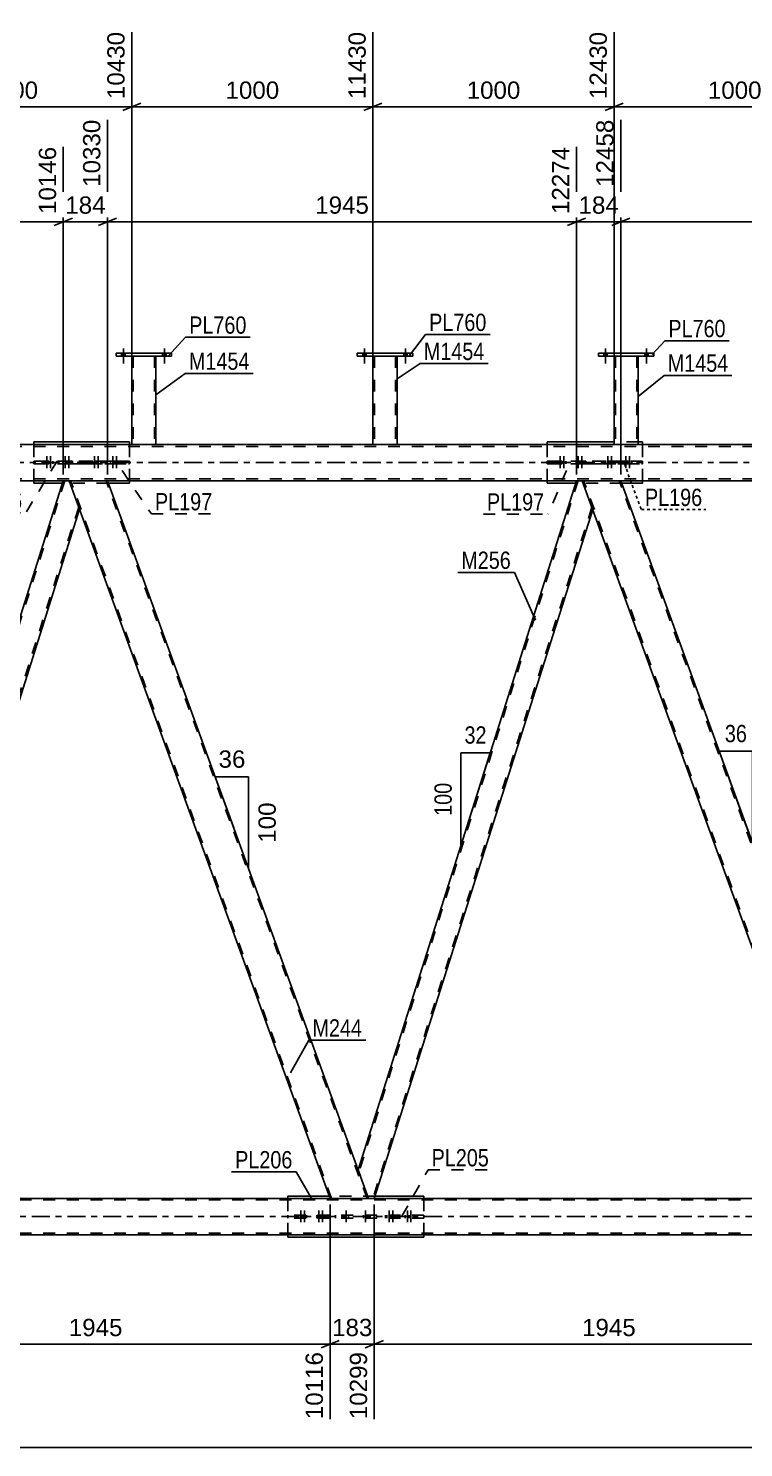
# Model space of a CAD drawing. Header units: millimetres. Extents: x -55 to 786, y -403 to 191.
# Drawn here: x 396.8 to 515.5, y -163.3 to 72 of the extents above; entities that cross this region are included whole.
import ezdxf

# ---------------------------------------------------------------- set-up
doc = ezdxf.new("R2010")
doc.units = ezdxf.units.MM
for name, pattern in [('DXK_LINE_DOT2', [3.9198, 1.9599, -1.9599]), ('DXK_LINE_DOT3', [5.9187, 2.979, -0.9799, 0.9799, -0.9799]), ('DXK_LINE_DOT4', [0.9408, 0.4704, -0.4704])]:
    doc.linetypes.add(name, pattern=pattern)
doc.styles.add('Arial', font='ARIAL.TTF', dxfattribs={"height": 0.2})
doc.styles.add('Arial Narrow', font='ARIALN.TTF', dxfattribs={"height": 0.2})

# ---------------------------------------------------------------- blocks, each defined once
blk = doc.blocks.new('Part-318883748-3147 - 3033')
at = {"color": 7, "linetype": 'DXK_LINE_DOT2'}
for p, q in [((722.69, -122.24), (42.27, -122.21)), ((453.27, -121.99), (446.89, -121.99)), ((722.69, -127.76), (42.27, -127.73))]:
    blk.add_line(p, q, dxfattribs=at)
at = {"color": 2, "linetype": 'Continuous'}
for p, q in [((446.89, -121.99), (368.14, -121.99)), ((532.02, -121.99), (453.27, -121.99)), ((722.69, -128), (46.27, -127.97))]:
    blk.add_line(p, q, dxfattribs=at)
at = {"color": 7, "linetype": 'DXK_LINE_DOT3'}
blk.add_line((42.27, -124.97), (722.69, -125), dxfattribs=at)
blk = doc.blocks.new('Part-318883748-3099 - 3033')
at = {"color": 2, "linetype": 'Continuous'}
for p, q in [((413.99, 3.01), (413.99, 17.65)), ((417.99, 17.65), (417.99, 3.01)), ((417.95, 3.01), (413.99, 3.01)), ((417.99, 3.01), (417.95, 3.01))]:
    blk.add_line(p, q, dxfattribs=at)
at = {"color": 7, "linetype": 'DXK_LINE_DOT2'}
for p, q in [((413.99, 17.65), (417.99, 17.65)), ((414.23, 17.65), (414.23, 3.01)), ((417.75, 17.65), (417.75, 3.01)), ((417.73, 3.01), (417.75, 3.01))]:
    blk.add_line(p, q, dxfattribs=at)
blk = doc.blocks.new('Part-318883748-3132 - 3033')
at = {"color": 2, "linetype": 'Continuous'}
for p, q in [((697.49, 3), (32.07, 3)), ((403.59, -3), (324.84, -3)), ((488.72, -3), (409.97, -3)), ((573.85, -3), (495.1, -3))]:
    blk.add_line(p, q, dxfattribs=at)
at = {"color": 7, "linetype": 'DXK_LINE_DOT2'}
for p, q in [((701.49, 2.68), (32.07, 2.68)), ((701.49, -2.68), (32.07, -2.68)), ((700.89, -3), (63.05, -3)), ((409.97, -3), (403.59, -3)), ((495.1, -3), (488.72, -3))]:
    blk.add_line(p, q, dxfattribs=at)
at = {"color": 7, "linetype": 'DXK_LINE_DOT3'}
blk.add_line((32.07, 0), (711.49, 0), dxfattribs=at)
blk = doc.blocks.new('Part-318883748-3173 - 3033')
at = {"color": 2, "linetype": 'Continuous'}
for p, q in [((411.39, 17.65), (411.39, 18.13)), ((420.59, 18.13), (411.39, 18.13)), ((420.59, 17.65), (411.39, 17.65)), ((420.59, 17.65), (420.59, 18.13))]:
    blk.add_line(p, q, dxfattribs=at)
blk = doc.blocks.new('Part-318883748-3178 - 3033')
at = {"color": 2, "linetype": 'Continuous'}
for p, q in [((453.99, 3.01), (453.99, 17.65)), ((457.99, 17.65), (457.99, 3.01)), ((457.95, 3.01), (453.99, 3.01)), ((457.99, 3.01), (457.95, 3.01))]:
    blk.add_line(p, q, dxfattribs=at)
at = {"color": 7, "linetype": 'DXK_LINE_DOT2'}
for p, q in [((453.99, 17.65), (457.99, 17.65)), ((454.23, 17.65), (454.23, 3.01)), ((457.75, 17.65), (457.75, 3.01)), ((457.73, 3.01), (457.75, 3.01))]:
    blk.add_line(p, q, dxfattribs=at)
blk = doc.blocks.new('Part-318883748-3183 - 3033')
at = {"color": 2, "linetype": 'Continuous'}
for p, q in [((451.39, 17.65), (451.39, 18.13)), ((460.59, 18.13), (451.39, 18.13)), ((460.59, 17.65), (451.39, 17.65)), ((460.59, 17.65), (460.59, 18.13))]:
    blk.add_line(p, q, dxfattribs=at)
blk = doc.blocks.new('Part-318883748-3188 - 3033')
at = {"color": 2, "linetype": 'Continuous'}
for p, q in [((493.99, 17.65), (493.99, 3.01)), ((497.99, 17.65), (497.99, 3.01)), ((497.51, 3.01), (493.99, 3.01)), ((497.85, 3.01), (497.51, 3.01)), ((497.95, 3.01), (497.85, 3.01)), ((497.99, 3.01), (497.95, 3.01))]:
    blk.add_line(p, q, dxfattribs=at)
at = {"color": 7, "linetype": 'DXK_LINE_DOT2'}
for p, q in [((493.99, 17.65), (497.99, 17.65)), ((494.23, 17.65), (494.23, 3.01)), ((497.75, 17.65), (497.75, 3.01)), ((497.73, 3.01), (497.51, 3.01)), ((497.75, 3.01), (497.73, 3.01)), ((497.85, 3.01), (497.75, 3.01))]:
    blk.add_line(p, q, dxfattribs=at)
blk = doc.blocks.new('Part-318883748-3235 - 3033')
at = {"color": 2, "linetype": 'Continuous'}
for p, q in [((491.39, 17.65), (491.39, 18.13)), ((500.59, 18.13), (491.39, 18.13)), ((500.59, 17.65), (491.39, 17.65)), ((500.59, 17.65), (500.59, 18.13))]:
    blk.add_line(p, q, dxfattribs=at)
blk = doc.blocks.new('Part-318883748-3376 - 3033')
at = {"color": 2, "linetype": 'Continuous'}
for p, q in [((482.88, 3.41), (482.88, 3)), ((493.99, 3.41), (482.88, 3.41)), ((498.73, 3.41), (497.99, 3.41)), ((498.73, 3.41), (498.73, 3)), ((482.88, -3.39), (482.88, -3)), ((487.64, -3.39), (482.88, -3.39)), ((498.73, -3.39), (495.25, -3.39)), ((498.73, -3.39), (498.73, -3))]:
    blk.add_line(p, q, dxfattribs=at)
at = {"color": 7, "linetype": 'DXK_LINE_DOT2'}
for p, q in [((482.88, -3), (482.88, 3)), ((497.99, 3.41), (493.99, 3.41)), ((498.73, -3), (498.73, 3)), ((495.25, -3.39), (487.64, -3.39))]:
    blk.add_line(p, q, dxfattribs=at)
blk = doc.blocks.new('Bolt-318883748-3268 - 3033')
at = {"color": 1, "linetype": 'DXK_LINE_DOT2'}
for p, q in [((442.02, -123.95), (442.02, -126.95)), ((442.62, -123.95), (442.62, -126.95)), ((445.04, -123.95), (445.04, -126.95)), ((445.64, -123.95), (445.64, -126.95)), ((441.66, -124.75), (441.66, -125.23)), ((442.26, -124.75), (442.26, -125.23)), ((442.38, -124.75), (442.38, -125.23)), ((442.98, -124.75), (442.98, -125.23)), ((444.68, -124.75), (444.68, -125.23)), ((445.28, -124.75), (445.28, -125.23)), ((445.4, -124.75), (445.4, -125.23)), ((446, -124.75), (446, -125.23))]:
    blk.add_line(p, q, dxfattribs=at)
blk = doc.blocks.new('Bolt-318883748-3269 - 3033')
at = {"color": 1, "linetype": 'DXK_LINE_DOT2'}
for p, q in [((449.56, -123.95), (449.56, -126.95)), ((449.56, -123.95), (449.56, -126.95)), ((452.76, -123.95), (452.76, -126.95)), ((452.76, -123.95), (452.76, -126.95)), ((449.2, -124.75), (449.2, -125.23)), ((449.2, -124.75), (449.2, -125.23)), ((449.92, -124.75), (449.92, -125.23)), ((449.92, -124.75), (449.92, -125.23)), ((452.4, -124.75), (452.4, -125.23)), ((452.4, -124.75), (452.4, -125.23)), ((453.12, -124.75), (453.12, -125.23)), ((453.12, -124.75), (453.12, -125.23))]:
    blk.add_line(p, q, dxfattribs=at)
blk = doc.blocks.new('Bolt-318883748-3297 - 3033')
at = {"color": 1, "linetype": 'DXK_LINE_DOT2'}
for p, q in [((456.68, -123.95), (456.68, -126.95)), ((457.28, -123.95), (457.28, -126.95)), ((459.7, -123.95), (459.7, -126.95)), ((460.3, -123.95), (460.3, -126.95)), ((456.32, -124.75), (456.32, -125.23)), ((456.92, -124.75), (456.92, -125.23)), ((457.04, -124.75), (457.04, -125.23)), ((457.64, -124.75), (457.64, -125.23)), ((459.34, -124.75), (459.34, -125.23)), ((459.94, -124.75), (459.94, -125.23)), ((460.06, -124.75), (460.06, -125.23)), ((460.66, -124.75), (460.66, -125.23))]:
    blk.add_line(p, q, dxfattribs=at)
blk = doc.blocks.new('Part-318883748-3337 - 3033')
at = {"color": 7, "linetype": 'DXK_LINE_DOT2'}
for p, q in [((462.46, -124.75), (439.86, -124.75)), ((439.86, -124.75), (439.86, -125.23)), ((462.46, -125.23), (439.86, -125.23)), ((446.27, -124.75), (446.27, -125.23)), ((447.76, -125.23), (447.76, -124.75)), ((454.56, -125.23), (454.56, -124.75)), ((456.06, -125.23), (456.06, -124.75)), ((462.46, -124.75), (462.46, -125.23))]:
    blk.add_line(p, q, dxfattribs=at)
blk = doc.blocks.new('Part-318883748-3348 - 3033')
at = {"color": 7, "linetype": 'DXK_LINE_DOT2'}
for p, q in [((397.74, 0.25), (413.6, 0.25)), ((404.15, 0.25), (397.74, 0.25)), ((397.74, 0.25), (397.74, 0.25)), ((397.74, 0.25), (397.74, -0.23)), ((407.19, 0.25), (404.15, 0.25)), ((404.15, 0.25), (404.15, -0.23)), ((413.6, 0.25), (407.19, 0.25)), ((407.19, 0.25), (407.19, -0.23)), ((413.6, 0.25), (413.6, 0.25)), ((413.6, 0.25), (413.6, -0.23)), ((397.74, -0.23), (413.6, -0.23)), ((404.15, -0.23), (397.74, -0.23)), ((404.15, -0.23), (407.19, -0.23)), ((407.19, -0.23), (413.6, -0.23))]:
    blk.add_line(p, q, dxfattribs=at)
blk = doc.blocks.new('Part-318883748-3353 - 3033')
at = {"color": 2, "linetype": 'Continuous'}
for p, q in [((397.74, 3.41), (397.74, 3)), ((397.74, 3.41), (413.6, 3.41)), ((413.6, 3.41), (413.6, 3)), ((397.74, -3.39), (397.74, -3)), ((402.5, -3.39), (397.74, -3.39)), ((413.6, -3.39), (410.11, -3.39)), ((413.6, -3.39), (413.6, -3))]:
    blk.add_line(p, q, dxfattribs=at)
at = {"color": 7, "linetype": 'DXK_LINE_DOT2'}
for p, q in [((397.74, -3), (397.74, 3)), ((413.6, -3), (413.6, 3)), ((410.11, -3.39), (402.5, -3.39))]:
    blk.add_line(p, q, dxfattribs=at)
blk = doc.blocks.new('Part-318883748-3371 - 3033')
at = {"color": 7, "linetype": 'DXK_LINE_DOT2'}
for p, q in [((482.88, 0.25), (498.73, 0.25)), ((489.29, 0.25), (482.88, 0.25)), ((482.88, 0.25), (482.88, 0.25)), ((482.88, 0.25), (482.88, -0.23)), ((492.32, 0.25), (489.29, 0.25)), ((489.29, 0.25), (489.29, -0.23)), ((498.73, 0.25), (492.32, 0.25)), ((492.32, 0.25), (492.32, -0.23)), ((498.73, 0.25), (498.73, 0.25)), ((498.73, 0.25), (498.73, -0.23)), ((482.88, -0.23), (498.73, -0.23)), ((489.29, -0.23), (482.88, -0.23)), ((489.29, -0.23), (492.32, -0.23)), ((492.32, -0.23), (498.73, -0.23))]:
    blk.add_line(p, q, dxfattribs=at)
blk = doc.blocks.new('Part-318883748-3419 - 3033')
at = {"color": 2, "linetype": 'Continuous'}
for p, q in [((532.02, -121.99), (488.72, -3)), ((488.72, -3), (495.1, -3)), ((538.41, -121.99), (495.1, -3)), ((538.37, -121.99), (532.02, -121.99)), ((538.41, -121.99), (538.37, -121.99))]:
    blk.add_line(p, q, dxfattribs=at)
at = {"color": 7, "linetype": 'DXK_LINE_DOT2'}
for p, q in [((532.28, -121.99), (488.97, -3)), ((538.15, -121.99), (494.85, -3))]:
    blk.add_line(p, q, dxfattribs=at)
blk = doc.blocks.new('Part-318883748-3424 - 3033')
at = {"color": 2, "linetype": 'Continuous'}
for p, q in [((446.89, -121.99), (403.59, -3)), ((403.59, -3), (409.97, -3)), ((453.27, -121.99), (409.97, -3)), ((453.24, -121.99), (446.89, -121.99)), ((453.27, -121.99), (453.24, -121.99))]:
    blk.add_line(p, q, dxfattribs=at)
at = {"color": 7, "linetype": 'DXK_LINE_DOT2'}
for p, q in [((447.14, -121.99), (403.84, -3)), ((453.02, -121.99), (409.72, -3))]:
    blk.add_line(p, q, dxfattribs=at)
blk = doc.blocks.new('Part-318883748-3493 - 3033')
at = {"color": 2, "linetype": 'Continuous'}
for p, q in [((446.74, -121.59), (439.86, -121.59)), ((439.86, -121.59), (439.86, -121.99)), ((462.46, -121.59), (454.35, -121.59)), ((462.46, -121.99), (462.46, -121.59)), ((439.86, -128.39), (439.86, -127.99)), ((462.46, -128.39), (439.86, -128.39)), ((462.46, -128.39), (462.46, -127.99))]:
    blk.add_line(p, q, dxfattribs=at)
at = {"color": 7, "linetype": 'DXK_LINE_DOT2'}
for p, q in [((439.86, -127.99), (439.86, -121.99)), ((454.35, -121.59), (446.74, -121.59)), ((462.46, -127.99), (462.46, -121.99))]:
    blk.add_line(p, q, dxfattribs=at)
blk = doc.blocks.new('Bolt-318883748-3504 - 3033')
at = {"color": 1, "linetype": 'DXK_LINE_DOT2'}
for p, q in [((399.55, 0.25), (399.55, -0.23)), ((399.91, 1.05), (399.91, -2.15)), ((400.15, 0.25), (400.15, -0.23)), ((400.27, 0.25), (400.27, -0.23)), ((400.51, 1.05), (400.51, -2.15)), ((400.87, 0.25), (400.87, -0.23)), ((402.56, 0.25), (402.56, -0.23)), ((402.92, 1.05), (402.92, -2.15)), ((403.17, 0.25), (403.17, -0.23)), ((403.28, 0.25), (403.28, -0.23)), ((403.53, 1.05), (403.53, -2.15)), ((403.89, 0.25), (403.89, -0.23))]:
    blk.add_line(p, q, dxfattribs=at)
blk = doc.blocks.new('Part-318883748-3529 - 3033')
at = {"color": 2, "linetype": 'Continuous'}
for p, q in [((487.76, -3), (451.54, -117.22)), ((490.45, -7.76), (454.22, -121.99))]:
    blk.add_line(p, q, dxfattribs=at)
at = {"color": 7, "linetype": 'DXK_LINE_DOT2'}
for p, q in [((488.02, -3), (451.67, -117.59)), ((488.72, -3), (487.76, -3)), ((488.72, -3), (490.45, -7.76)), ((490.32, -7.39), (453.97, -121.99)), ((453.27, -121.99), (451.54, -117.22)), ((454.22, -121.99), (453.27, -121.99))]:
    blk.add_line(p, q, dxfattribs=at)
blk = doc.blocks.new('Bolt-318883748-3576 - 3033')
at = {"linetype": 'Continuous'}
for points in [[(412.31, 17.65), (412.87, 17.65), (412.87, 18.13), (412.31, 18.13)], [(412.31, 17.65), (412.87, 17.65), (412.87, 18.13), (412.31, 18.13)], [(419.11, 17.65), (419.67, 17.65), (419.67, 18.13), (419.11, 18.13)], [(419.11, 17.65), (419.67, 17.65), (419.67, 18.13), (419.11, 18.13)]]:
    blk.add_hatch(color=1, dxfattribs=at).paths.add_polyline_path(points)
at = {"color": 1, "linetype": 'Continuous'}
for p, q in [((412.59, 18.93), (412.59, 16.41)), ((412.59, 18.93), (412.59, 16.41)), ((419.39, 18.93), (419.39, 16.41)), ((419.39, 18.93), (419.39, 16.41)), ((412.31, 18.13), (412.31, 17.65)), ((412.31, 18.13), (412.31, 17.65)), ((412.87, 18.13), (412.87, 17.65)), ((412.87, 18.13), (412.87, 17.65)), ((419.11, 18.13), (419.11, 17.65)), ((419.11, 18.13), (419.11, 17.65)), ((419.67, 18.13), (419.67, 17.65)), ((419.67, 18.13), (419.67, 17.65))]:
    blk.add_line(p, q, dxfattribs=at)
blk = doc.blocks.new('Part-318883748-3596 - 3033')
at = {"color": 2, "linetype": 'Continuous'}
for p, q in [((402.63, -3), (366.4, -117.22)), ((405.32, -7.75), (369.09, -121.99))]:
    blk.add_line(p, q, dxfattribs=at)
at = {"color": 7, "linetype": 'DXK_LINE_DOT2'}
for p, q in [((402.88, -3), (366.54, -117.59)), ((403.59, -3), (402.63, -3)), ((403.59, -3), (405.32, -7.75)), ((405.18, -7.38), (368.84, -121.99)), ((368.14, -121.99), (366.4, -117.22)), ((369.09, -121.99), (368.14, -121.99))]:
    blk.add_line(p, q, dxfattribs=at)
blk = doc.blocks.new('Bolt-318883748-3638 - 3033')
at = {"linetype": 'Continuous'}
for points in [[(452.31, 17.65), (452.87, 17.65), (452.87, 18.13), (452.31, 18.13)], [(452.31, 17.65), (452.87, 17.65), (452.87, 18.13), (452.31, 18.13)], [(459.11, 17.65), (459.67, 17.65), (459.67, 18.13), (459.11, 18.13)], [(459.11, 17.65), (459.67, 17.65), (459.67, 18.13), (459.11, 18.13)]]:
    blk.add_hatch(color=1, dxfattribs=at).paths.add_polyline_path(points)
at = {"color": 1, "linetype": 'Continuous'}
for p, q in [((452.59, 18.93), (452.59, 16.41)), ((452.59, 18.93), (452.59, 16.41)), ((459.39, 18.93), (459.39, 16.41)), ((459.39, 18.93), (459.39, 16.41)), ((452.31, 18.13), (452.31, 17.65)), ((452.31, 18.13), (452.31, 17.65)), ((452.87, 18.13), (452.87, 17.65)), ((452.87, 18.13), (452.87, 17.65)), ((459.11, 18.13), (459.11, 17.65)), ((459.11, 18.13), (459.11, 17.65)), ((459.67, 18.13), (459.67, 17.65)), ((459.67, 18.13), (459.67, 17.65))]:
    blk.add_line(p, q, dxfattribs=at)
blk = doc.blocks.new('Bolt-318883748-3639 - 3033')
at = {"color": 1, "linetype": 'DXK_LINE_DOT2'}
for p, q in [((484.68, 0.25), (484.68, -0.23)), ((485.04, 1.05), (485.04, -2.15)), ((485.28, 0.25), (485.28, -0.23)), ((485.4, 0.25), (485.4, -0.23)), ((485.64, 1.05), (485.64, -2.15)), ((486, 0.25), (486, -0.23)), ((487.7, 0.25), (487.7, -0.23)), ((488.06, 1.05), (488.06, -2.15)), ((488.3, 0.25), (488.3, -0.23)), ((488.42, 0.25), (488.42, -0.23)), ((488.66, 1.05), (488.66, -2.15)), ((489.02, 0.25), (489.02, -0.23))]:
    blk.add_line(p, q, dxfattribs=at)
blk = doc.blocks.new('Bolt-318883748-3640 - 3033')
at = {"linetype": 'Continuous'}
for points in [[(492.31, 17.65), (492.87, 17.65), (492.87, 18.13), (492.31, 18.13)], [(492.31, 17.65), (492.87, 17.65), (492.87, 18.13), (492.31, 18.13)], [(499.11, 17.65), (499.67, 17.65), (499.67, 18.13), (499.11, 18.13)], [(499.11, 17.65), (499.67, 17.65), (499.67, 18.13), (499.11, 18.13)]]:
    blk.add_hatch(color=1, dxfattribs=at).paths.add_polyline_path(points)
at = {"color": 1, "linetype": 'Continuous'}
for p, q in [((492.59, 18.93), (492.59, 16.41)), ((492.59, 18.93), (492.59, 16.41)), ((499.39, 18.93), (499.39, 16.41)), ((499.39, 18.93), (499.39, 16.41)), ((492.31, 18.13), (492.31, 17.65)), ((492.31, 18.13), (492.31, 17.65)), ((492.87, 18.13), (492.87, 17.65)), ((492.87, 18.13), (492.87, 17.65)), ((499.11, 18.13), (499.11, 17.65)), ((499.11, 18.13), (499.11, 17.65)), ((499.67, 18.13), (499.67, 17.65)), ((499.67, 18.13), (499.67, 17.65))]:
    blk.add_line(p, q, dxfattribs=at)
blk = doc.blocks.new('Bolt-318883748-3641 - 3033')
at = {"color": 1, "linetype": 'DXK_LINE_DOT2'}
for p, q in [((492.59, 0.25), (492.59, -0.23)), ((492.95, 1.05), (492.95, -1.95)), ((493.19, 0.25), (493.19, -0.23)), ((493.31, 0.25), (493.31, -0.23)), ((493.55, 1.05), (493.55, -1.95)), ((493.91, 0.25), (493.91, -0.23)), ((495.61, 0.25), (495.61, -0.23)), ((495.97, 1.05), (495.97, -1.95)), ((496.21, 0.25), (496.21, -0.23)), ((496.33, 0.25), (496.33, -0.23)), ((496.57, 1.05), (496.57, -1.95)), ((496.93, 0.25), (496.93, -0.23))]:
    blk.add_line(p, q, dxfattribs=at)
blk = doc.blocks.new('Bolt-318883748-3649 - 3033')
at = {"color": 1, "linetype": 'DXK_LINE_DOT2'}
for p, q in [((407.46, 0.25), (407.46, -0.23)), ((407.82, 1.05), (407.82, -1.95)), ((408.06, 0.25), (408.06, -0.23)), ((408.18, 0.25), (408.18, -0.23)), ((408.42, 1.05), (408.42, -1.95)), ((408.78, 0.25), (408.78, -0.23)), ((410.47, 0.25), (410.47, -0.23)), ((410.83, 1.05), (410.83, -1.95)), ((411.07, 0.25), (411.07, -0.23)), ((411.19, 0.25), (411.19, -0.23)), ((411.43, 1.05), (411.43, -1.95)), ((411.79, 0.25), (411.79, -0.23))]:
    blk.add_line(p, q, dxfattribs=at)
blk = doc.blocks.new('AngleDimension-318883748-10785 - 3033')
at = {"color": 7, "linetype": 'Continuous'}
for p, q in [((515.98, -60.38), (511.42, -47.85)), ((516.96, -47.85), (511.42, -47.85)), ((516.96, -63.07), (511.42, -47.85)), ((516.96, -63.07), (516.96, -47.85))]:
    blk.add_line(p, q, dxfattribs=at)
at = {"color": 0}
for points in [[(516.62, -46.95), (516.62, -42.75), (511.77, -42.75), (511.77, -46.95)], [(522.06, -52.12), (517.86, -52.12), (517.86, -58.8), (522.06, -58.8)]]:
    blk.add_wipeout(points, dxfattribs=at)
at = {"color": 3, "style": 'Arial Narrow'}
blk.add_text('36', height=2.863, dxfattribs=at).set_placement((512.37, -46.35))
blk.add_text('100', height=2.863, rotation=90.0002, dxfattribs=at).set_placement((521.46, -58.2))
blk = doc.blocks.new('StraightDimension-318883748-4946 - 3033')
at = {"color": 7, "linetype": 'Continuous'}
for p, q in [((495.1, -2), (495.1, 56.82)), ((572.9, -2), (572.9, 52.32)), ((496.6, 40.5), (493.6, 39.3)), ((571.4, 39.3), (574.4, 40.5)), ((495.1, 39.9), (572.9, 39.9))]:
    blk.add_line(p, q, dxfattribs=at)
at = {"color": 0, "linetype": 'Continuous'}
blk.add_wipeout([(572.3, 52.92), (568.1, 52.92), (568.1, 40.6), (572.3, 40.6)], dxfattribs=at)
at = {"color": 0}
blk.add_wipeout([(539.05, 40.65), (539.05, 44.85), (528.95, 44.85), (528.95, 40.65)], dxfattribs=at)
at = {"color": 3, "linetype": 'Continuous', "style": 'Arial'}
blk.add_text('14403', height=2.865, rotation=90.0002, dxfattribs=at).set_placement((571.7, 41.2))
at = {"color": 3, "style": 'Arial'}
blk.add_text('1945', height=2.865, dxfattribs=at).set_placement((529.55, 41.25))
blk = doc.blocks.new('StraightDimension-318883748-4850 - 3033')
at = {"color": 7, "linetype": 'Continuous'}
for p, q in [((324.84, -2), (324.84, 54.59)), ((402.63, -2), (402.63, 52.32)), ((326.34, 40.5), (323.34, 39.3)), ((401.13, 39.3), (404.13, 40.5)), ((324.84, 39.9), (402.63, 39.9))]:
    blk.add_line(p, q, dxfattribs=at)
at = {"color": 0, "linetype": 'Continuous'}
blk.add_wipeout([(402.03, 52.92), (397.83, 52.92), (397.83, 40.6), (402.03, 40.6)], dxfattribs=at)
at = {"color": 0}
blk.add_wipeout([(368.78, 40.65), (368.78, 44.85), (358.69, 44.85), (358.69, 40.65)], dxfattribs=at)
at = {"color": 3, "linetype": 'Continuous', "style": 'Arial'}
blk.add_text('10146', height=2.865, rotation=90.0002, dxfattribs=at).set_placement((401.43, 41.2))
at = {"color": 3, "style": 'Arial'}
blk.add_text('1945', height=2.865, dxfattribs=at).set_placement((359.29, 41.25))
blk = doc.blocks.new('AngleDimension-318883748-10771 - 3033')
at = {"color": 7, "linetype": 'Continuous'}
for p, q in [((468.56, -48.09), (473.46, -48.09)), ((468.56, -63.54), (473.46, -48.09)), ((468.56, -63.54), (468.56, -48.09)), ((468.19, -64.72), (468.56, -63.54))]:
    blk.add_line(p, q, dxfattribs=at)
at = {"color": 0}
for points in [[(473.44, -47.19), (473.44, -42.99), (468.58, -42.99), (468.58, -47.19)], [(467.66, -52.47), (463.46, -52.47), (463.46, -59.16), (467.66, -59.16)]]:
    blk.add_wipeout(points, dxfattribs=at)
at = {"color": 3, "style": 'Arial Narrow'}
blk.add_text('32', height=2.863, dxfattribs=at).set_placement((469.18, -46.59))
blk.add_text('100', height=2.863, rotation=90.0002, dxfattribs=at).set_placement((467.06, -58.56))
blk = doc.blocks.new('AngleDimension-318883748-4506 - 3033')
at = {"color": 7, "linetype": 'Continuous'}
for p, q in [((430.91, -60.54), (427.83, -52.08)), ((433.37, -52.08), (427.83, -52.08)), ((433.37, -67.3), (427.83, -52.08)), ((433.37, -67.3), (433.37, -52.08))]:
    blk.add_line(p, q, dxfattribs=at)
at = {"color": 0}
for points in [[(433.42, -51.18), (433.42, -46.98), (427.78, -46.98), (427.78, -51.18)], [(438.47, -55.75), (434.27, -55.75), (434.27, -63.62), (438.47, -63.62)]]:
    blk.add_wipeout(points, dxfattribs=at)
at = {"color": 3, "style": 'Arial'}
blk.add_text('36', height=2.865, dxfattribs=at).set_placement((428.38, -50.58))
blk.add_text('100', height=2.865, rotation=90.0002, dxfattribs=at).set_placement((437.87, -63.02))
blk = doc.blocks.new('StraightDimension-318883748-4898 - 3033')
at = {"color": 7, "linetype": 'Continuous'}
for p, q in [((409.97, -2), (409.97, 56.82)), ((487.76, -2), (487.76, 52.32)), ((411.47, 40.5), (408.47, 39.3)), ((486.26, 39.3), (489.26, 40.5)), ((409.97, 39.9), (487.76, 39.9))]:
    blk.add_line(p, q, dxfattribs=at)
at = {"color": 0, "linetype": 'Continuous'}
blk.add_wipeout([(487.16, 52.92), (482.96, 52.92), (482.96, 40.6), (487.16, 40.6)], dxfattribs=at)
at = {"color": 0}
blk.add_wipeout([(453.91, 40.65), (453.91, 44.85), (443.82, 44.85), (443.82, 40.65)], dxfattribs=at)
at = {"color": 3, "linetype": 'Continuous', "style": 'Arial'}
blk.add_text('12274', height=2.865, rotation=90.0002, dxfattribs=at).set_placement((486.56, 41.2))
at = {"color": 3, "style": 'Arial'}
blk.add_text('1945', height=2.865, dxfattribs=at).set_placement((444.42, 41.25))
blk = doc.blocks.new('StraightDimension-318883748-10403 - 3033')
at = {"color": 7, "linetype": 'Continuous'}
for p, q in [((453.99, 15.44), (453.99, 71.37)), ((493.99, 15.44), (493.99, 71.37)), ((455.49, 59.55), (452.49, 58.35)), ((453.99, 58.95), (493.99, 58.95)), ((492.49, 58.35), (495.49, 59.55))]:
    blk.add_line(p, q, dxfattribs=at)
at = {"color": 0, "linetype": 'Continuous'}
blk.add_wipeout([(493.39, 71.97), (489.19, 71.97), (489.19, 59.65), (493.39, 59.65)], dxfattribs=at)
at = {"color": 0}
blk.add_wipeout([(479.04, 59.7), (479.04, 63.9), (468.94, 63.9), (468.94, 59.7)], dxfattribs=at)
at = {"color": 3, "linetype": 'Continuous', "style": 'Arial'}
blk.add_text('12430', height=2.865, rotation=90.0002, dxfattribs=at).set_placement((492.79, 60.25))
at = {"color": 3, "style": 'Arial'}
blk.add_text('1000', height=2.865, dxfattribs=at).set_placement((469.54, 60.3))
blk = doc.blocks.new('StraightDimension-318883748-4105 - 3033')
at = {"color": 7, "linetype": 'Continuous'}
for p, q in [((446.89, -122.99), (446.89, -158.57)), ((454.22, -122.99), (454.22, -158.57)), ((445.39, -146.75), (448.39, -145.55)), ((455.72, -145.55), (452.72, -146.75)), ((446.89, -146.15), (454.22, -146.15))]:
    blk.add_line(p, q, dxfattribs=at)
at = {"color": 0}
blk.add_wipeout([(454.49, -145.4), (454.49, -141.2), (446.62, -141.2), (446.62, -145.4)], dxfattribs=at)
at = {"color": 0, "linetype": 'Continuous'}
blk.add_wipeout([(453.62, -146.85), (449.42, -146.85), (449.42, -159.17), (453.62, -159.17)], dxfattribs=at)
at = {"color": 3, "style": 'Arial'}
blk.add_text('183', height=2.865, dxfattribs=at).set_placement((447.22, -144.8))
at = {"color": 3, "linetype": 'Continuous', "style": 'Arial'}
blk.add_text('10299', height=2.865, rotation=90.0002, dxfattribs=at).set_placement((453.02, -158.57))
blk = doc.blocks.new('StraightDimension-318883748-4410 - 3033')
at = {"color": 7, "linetype": 'Continuous'}
for p, q in [((454.22, -122.99), (454.22, -158.57)), ((532.02, -122.99), (532.02, -158.57)), ((455.72, -145.55), (452.72, -146.75)), ((530.52, -146.75), (533.52, -145.55)), ((454.22, -146.15), (532.02, -146.15))]:
    blk.add_line(p, q, dxfattribs=at)
at = {"color": 0}
blk.add_wipeout([(498.17, -145.4), (498.17, -141.2), (488.08, -141.2), (488.08, -145.4)], dxfattribs=at)
at = {"color": 0, "linetype": 'Continuous'}
blk.add_wipeout([(531.42, -146.85), (527.22, -146.85), (527.22, -159.17), (531.42, -159.17)], dxfattribs=at)
at = {"color": 3, "style": 'Arial'}
blk.add_text('1945', height=2.865, dxfattribs=at).set_placement((488.68, -144.8))
at = {"color": 3, "linetype": 'Continuous', "style": 'Arial'}
blk.add_text('12244', height=2.865, rotation=90.0002, dxfattribs=at).set_placement((530.82, -158.57))
blk = doc.blocks.new('StraightDimension-318883748-4314 - 3033')
at = {"color": 7, "linetype": 'Continuous'}
for p, q in [((369.09, -122.99), (369.09, -156.35)), ((446.89, -122.99), (446.89, -158.57)), ((370.59, -145.55), (367.59, -146.75)), ((445.39, -146.75), (448.39, -145.55)), ((369.09, -146.15), (446.89, -146.15))]:
    blk.add_line(p, q, dxfattribs=at)
at = {"color": 0}
blk.add_wipeout([(413.04, -145.4), (413.04, -141.2), (402.94, -141.2), (402.94, -145.4)], dxfattribs=at)
at = {"color": 0, "linetype": 'Continuous'}
blk.add_wipeout([(446.29, -146.85), (442.09, -146.85), (442.09, -159.17), (446.29, -159.17)], dxfattribs=at)
at = {"color": 3, "style": 'Arial'}
blk.add_text('1945', height=2.865, dxfattribs=at).set_placement((403.54, -144.8))
at = {"color": 3, "linetype": 'Continuous', "style": 'Arial'}
blk.add_text('10116', height=2.865, rotation=90.0002, dxfattribs=at).set_placement((445.69, -158.57))
blk = doc.blocks.new('StraightDimension-318883748-4494 - 3033')
at = {"color": 7, "linetype": 'Continuous'}
blk.add_line((-0.64, -163.28), (735.59, -163.28), dxfattribs=at)
blk = doc.blocks.new('StraightDimension-318883748-4874 - 3033')
at = {"color": 7, "linetype": 'Continuous'}
for p, q in [((409.97, -2), (409.97, 56.82)), ((402.63, -2), (402.63, 52.32)), ((401.13, 39.3), (404.13, 40.5)), ((411.47, 40.5), (408.47, 39.3)), ((402.63, 39.9), (409.97, 39.9))]:
    blk.add_line(p, q, dxfattribs=at)
at = {"color": 0}
blk.add_wipeout([(410.24, 40.65), (410.24, 44.85), (402.36, 44.85), (402.36, 40.65)], dxfattribs=at)
at = {"color": 0, "linetype": 'Continuous'}
blk.add_wipeout([(409.37, 57.42), (405.17, 57.42), (405.17, 45.1), (409.37, 45.1)], dxfattribs=at)
at = {"color": 3, "linetype": 'Continuous', "style": 'Arial'}
blk.add_text('10330', height=2.865, rotation=90.0002, dxfattribs=at).set_placement((408.77, 45.7))
at = {"color": 3, "style": 'Arial'}
blk.add_text('184', height=2.865, dxfattribs=at).set_placement((402.96, 41.25))
blk = doc.blocks.new('StraightDimension-318883748-4922 - 3033')
at = {"color": 7, "linetype": 'Continuous'}
for p, q in [((495.1, -2), (495.1, 56.82)), ((487.76, -2), (487.76, 52.32)), ((486.26, 39.3), (489.26, 40.5)), ((496.6, 40.5), (493.6, 39.3)), ((487.76, 39.9), (495.1, 39.9))]:
    blk.add_line(p, q, dxfattribs=at)
at = {"color": 0}
blk.add_wipeout([(495.37, 40.65), (495.37, 44.85), (487.5, 44.85), (487.5, 40.65)], dxfattribs=at)
at = {"color": 0, "linetype": 'Continuous'}
blk.add_wipeout([(494.5, 57.42), (490.3, 57.42), (490.3, 45.1), (494.5, 45.1)], dxfattribs=at)
at = {"color": 3, "linetype": 'Continuous', "style": 'Arial'}
blk.add_text('12458', height=2.865, rotation=90.0002, dxfattribs=at).set_placement((493.9, 45.7))
at = {"color": 3, "style": 'Arial'}
blk.add_text('184', height=2.865, dxfattribs=at).set_placement((488.1, 41.25))
blk = doc.blocks.new('StraightDimension-318883748-10402 - 3033')
at = {"color": 7, "linetype": 'Continuous'}
for p, q in [((493.99, 15.44), (493.99, 71.37)), ((533.99, 15.44), (533.99, 71.37)), ((495.49, 59.55), (492.49, 58.35)), ((493.99, 58.95), (533.99, 58.95)), ((532.49, 58.35), (535.49, 59.55))]:
    blk.add_line(p, q, dxfattribs=at)
at = {"color": 0, "linetype": 'Continuous'}
blk.add_wipeout([(533.39, 71.97), (529.19, 71.97), (529.19, 59.65), (533.39, 59.65)], dxfattribs=at)
at = {"color": 0}
blk.add_wipeout([(519.04, 59.7), (519.04, 63.9), (508.95, 63.9), (508.95, 59.7)], dxfattribs=at)
at = {"color": 3, "linetype": 'Continuous', "style": 'Arial'}
blk.add_text('13430', height=2.865, rotation=90.0002, dxfattribs=at).set_placement((532.79, 60.25))
at = {"color": 3, "style": 'Arial'}
blk.add_text('1000', height=2.865, dxfattribs=at).set_placement((509.55, 60.3))
blk = doc.blocks.new('StraightDimension-318883748-10404 - 3033')
at = {"color": 7, "linetype": 'Continuous'}
for p, q in [((413.99, 15.44), (413.99, 71.37)), ((453.99, 15.44), (453.99, 71.37)), ((415.49, 59.55), (412.49, 58.35)), ((413.99, 58.95), (453.99, 58.95)), ((452.49, 58.35), (455.49, 59.55))]:
    blk.add_line(p, q, dxfattribs=at)
at = {"color": 0, "linetype": 'Continuous'}
blk.add_wipeout([(453.39, 71.97), (449.19, 71.97), (449.19, 59.65), (453.39, 59.65)], dxfattribs=at)
at = {"color": 0}
blk.add_wipeout([(439.04, 59.7), (439.04, 63.9), (428.94, 63.9), (428.94, 59.7)], dxfattribs=at)
at = {"color": 3, "linetype": 'Continuous', "style": 'Arial'}
blk.add_text('11430', height=2.865, rotation=90.0002, dxfattribs=at).set_placement((452.79, 60.25))
at = {"color": 3, "style": 'Arial'}
blk.add_text('1000', height=2.865, dxfattribs=at).set_placement((429.54, 60.3))
blk = doc.blocks.new('StraightDimension-318883748-10405 - 3033')
at = {"color": 7, "linetype": 'Continuous'}
for p, q in [((413.99, 15.44), (413.99, 71.37)), ((373.99, 15.44), (373.99, 69.15)), ((375.49, 59.55), (372.49, 58.35)), ((373.99, 58.95), (413.99, 58.95)), ((412.49, 58.35), (415.49, 59.55))]:
    blk.add_line(p, q, dxfattribs=at)
at = {"color": 0, "linetype": 'Continuous'}
blk.add_wipeout([(413.39, 71.97), (409.19, 71.97), (409.19, 59.65), (413.39, 59.65)], dxfattribs=at)
at = {"color": 0}
blk.add_wipeout([(399.04, 59.7), (399.04, 63.9), (388.94, 63.9), (388.94, 59.7)], dxfattribs=at)
at = {"color": 3, "linetype": 'Continuous', "style": 'Arial'}
blk.add_text('10430', height=2.865, rotation=90.0002, dxfattribs=at).set_placement((412.79, 60.25))
at = {"color": 3, "style": 'Arial'}
blk.add_text('1000', height=2.865, dxfattribs=at).set_placement((389.54, 60.3))
blk = doc.blocks.new('Mark-318883748-3095 - 3033')
at = {"color": 0}
blk.add_wipeout([(433.52, 15.38), (433.52, 18.38), (423.47, 18.38), (423.47, 15.38)], dxfattribs=at)
blk.add_wipeout([(433.52, 15.38), (433.52, 18.38), (423.47, 18.38), (423.47, 15.38)], dxfattribs=at)
at = {"color": 30, "linetype": 'Continuous'}
for p, q in [((417.99, 11.23), (422.87, 14.78)), ((422.87, 14.78), (434.12, 14.78))]:
    blk.add_line(p, q, dxfattribs=at)
at = {"color": 3, "style": 'Arial Narrow'}
blk.add_text('M1454', height=2.863, dxfattribs=at).set_placement((423.47, 15.38))
blk = doc.blocks.new('Mark-318883748-3169 - 3033')
at = {"color": 0}
blk.add_wipeout([(433.03, 21.36), (433.03, 24.36), (423.52, 24.36), (423.52, 21.36)], dxfattribs=at)
blk.add_wipeout([(433.03, 21.36), (433.03, 24.36), (423.52, 24.36), (423.52, 21.36)], dxfattribs=at)
at = {"color": 30, "linetype": 'Continuous'}
for p, q in [((420.05, 17.65), (422.92, 20.76)), ((422.92, 20.76), (433.63, 20.76))]:
    blk.add_line(p, q, dxfattribs=at)
at = {"color": 3, "style": 'Arial Narrow'}
blk.add_text('PL760', height=2.863, dxfattribs=at).set_placement((423.52, 21.36))
blk = doc.blocks.new('Mark-318883748-3174 - 3033')
at = {"color": 0}
blk.add_wipeout([(472.49, 17), (472.49, 20), (462.44, 20), (462.44, 17)], dxfattribs=at)
blk.add_wipeout([(472.49, 17), (472.49, 20), (462.44, 20), (462.44, 17)], dxfattribs=at)
at = {"color": 30, "linetype": 'Continuous'}
for p, q in [((457.99, 13.86), (461.84, 16.4)), ((461.84, 16.4), (473.09, 16.4))]:
    blk.add_line(p, q, dxfattribs=at)
at = {"color": 3, "style": 'Arial Narrow'}
blk.add_text('M1454', height=2.863, dxfattribs=at).set_placement((462.44, 17))
blk = doc.blocks.new('Mark-318883748-3179 - 3033')
at = {"color": 0}
blk.add_wipeout([(472.82, 21.81), (472.82, 24.81), (463.32, 24.81), (463.32, 21.81)], dxfattribs=at)
blk.add_wipeout([(472.82, 21.81), (472.82, 24.81), (463.32, 24.81), (463.32, 21.81)], dxfattribs=at)
at = {"color": 30, "linetype": 'Continuous'}
for p, q in [((460.08, 17.75), (462.72, 21.21)), ((462.72, 21.21), (473.42, 21.21))]:
    blk.add_line(p, q, dxfattribs=at)
at = {"color": 3, "style": 'Arial Narrow'}
blk.add_text('PL760', height=2.863, dxfattribs=at).set_placement((463.32, 21.81))
blk = doc.blocks.new('Mark-318883748-3184 - 3033')
at = {"color": 0}
blk.add_wipeout([(512.95, 15.06), (512.95, 18.06), (502.9, 18.06), (502.9, 15.06)], dxfattribs=at)
blk.add_wipeout([(512.95, 15.06), (512.95, 18.06), (502.9, 18.06), (502.9, 15.06)], dxfattribs=at)
at = {"color": 30, "linetype": 'Continuous'}
for p, q in [((497.99, 10.93), (502.3, 14.46)), ((502.3, 14.46), (513.55, 14.46))]:
    blk.add_line(p, q, dxfattribs=at)
at = {"color": 3, "style": 'Arial Narrow'}
blk.add_text('M1454', height=2.863, dxfattribs=at).set_placement((502.9, 15.06))
blk = doc.blocks.new('Mark-318883748-3525 - 3033')
at = {"color": 0}
blk.add_wipeout([(476.87, -17.62), (476.87, -14.62), (468.65, -14.62), (468.65, -17.62)], dxfattribs=at)
blk.add_wipeout([(476.87, -17.62), (476.87, -14.62), (468.65, -14.62), (468.65, -17.62)], dxfattribs=at)
at = {"color": 30, "linetype": 'Continuous'}
for p in [(468.05, -18.22), (480.95, -26.14)]:
    blk.add_line(p, (477.47, -18.22), dxfattribs=at)
at = {"color": 3, "style": 'Arial Narrow'}
blk.add_text('M256', height=2.863, dxfattribs=at).set_placement((468.65, -17.62))
blk = doc.blocks.new('Mark-318883748-3344 - 3033')
at = {"color": 0}
blk.add_wipeout([(395.82, -7.73), (395.82, -4.73), (386.31, -4.73), (386.31, -7.73)], dxfattribs=at)
blk.add_wipeout([(395.82, -7.73), (395.82, -4.73), (386.31, -4.73), (386.31, -7.73)], dxfattribs=at)
at = {"color": 30, "linetype": 'DXK_LINE_DOT2'}
for p in [(401.59, 0.25), (385.71, -8.33)]:
    blk.add_line(p, (396.42, -8.33), dxfattribs=at)
at = {"color": 3, "style": 'Arial Narrow'}
blk.add_text('PL196', height=2.863, dxfattribs=at).set_placement((386.31, -7.73))
blk = doc.blocks.new('Mark-318883748-3231 - 3033')
at = {"color": 0}
blk.add_wipeout([(512.5, 20.78), (512.5, 23.78), (503, 23.78), (503, 20.78)], dxfattribs=at)
blk.add_wipeout([(512.5, 20.78), (512.5, 23.78), (503, 23.78), (503, 20.78)], dxfattribs=at)
at = {"color": 30, "linetype": 'Continuous'}
for p, q in [((500.31, 17.89), (502.4, 20.18)), ((502.4, 20.18), (513.1, 20.18))]:
    blk.add_line(p, q, dxfattribs=at)
at = {"color": 3, "style": 'Arial Narrow'}
blk.add_text('PL760', height=2.863, dxfattribs=at).set_placement((503, 20.78))
blk = doc.blocks.new('Mark-318883748-3420 - 3033')
at = {"color": 0}
blk.add_wipeout([(452.19, -95.14), (452.19, -92.14), (443.97, -92.14), (443.97, -95.14)], dxfattribs=at)
blk.add_wipeout([(452.19, -95.14), (452.19, -92.14), (443.97, -92.14), (443.97, -95.14)], dxfattribs=at)
at = {"color": 30, "linetype": 'Continuous'}
for p, q in [((440.34, -101.15), (443.37, -95.74)), ((443.37, -95.74), (452.79, -95.74))]:
    blk.add_line(p, q, dxfattribs=at)
at = {"color": 3, "style": 'Arial Narrow'}
blk.add_text('M244', height=2.863, dxfattribs=at).set_placement((443.97, -95.14))
blk = doc.blocks.new('Mark-318883748-3333 - 3033')
at = {"color": 0}
blk.add_wipeout([(473.23, -116.66), (473.23, -113.66), (463.73, -113.66), (463.73, -116.66)], dxfattribs=at)
blk.add_wipeout([(473.23, -116.66), (473.23, -113.66), (463.73, -113.66), (463.73, -116.66)], dxfattribs=at)
at = {"color": 30, "linetype": 'DXK_LINE_DOT2'}
for p, q in [((458.79, -124.91), (463.13, -117.26)), ((463.13, -117.26), (473.83, -117.26))]:
    blk.add_line(p, q, dxfattribs=at)
at = {"color": 3, "style": 'Arial Narrow'}
blk.add_text('PL205', height=2.863, dxfattribs=at).set_placement((463.73, -116.66))
blk = doc.blocks.new('Mark-318883748-3349 - 3033')
at = {"color": 0}
blk.add_wipeout([(427.34, -7.92), (427.34, -4.92), (417.84, -4.92), (417.84, -7.92)], dxfattribs=at)
blk.add_wipeout([(427.34, -7.92), (427.34, -4.92), (417.84, -4.92), (417.84, -7.92)], dxfattribs=at)
at = {"color": 30, "linetype": 'DXK_LINE_DOT2'}
for p, q in [((412.37, -1.32), (417.24, -8.52)), ((417.24, -8.52), (427.94, -8.52))]:
    blk.add_line(p, q, dxfattribs=at)
at = {"color": 3, "style": 'Arial Narrow'}
blk.add_text('PL197', height=2.863, dxfattribs=at).set_placement((417.84, -7.92))
blk = doc.blocks.new('Mark-318883748-3367 - 3033')
at = {"color": 0}
blk.add_wipeout([(508.63, -7.2), (508.63, -4.2), (499.12, -4.2), (499.12, -7.2)], dxfattribs=at)
blk.add_wipeout([(508.63, -7.2), (508.63, -4.2), (499.12, -4.2), (499.12, -7.2)], dxfattribs=at)
at = {"color": 30, "linetype": 'DXK_LINE_DOT4'}
for p, q in [((495.7, -0.23), (498.52, -7.8)), ((498.52, -7.8), (509.23, -7.8))]:
    blk.add_line(p, q, dxfattribs=at)
at = {"color": 3, "style": 'Arial Narrow'}
blk.add_text('PL196', height=2.863, dxfattribs=at).set_placement((499.12, -7.2))
blk = doc.blocks.new('Mark-318883748-3372 - 3033')
at = {"color": 0}
blk.add_wipeout([(482.42, -7.96), (482.42, -4.96), (472.91, -4.96), (472.91, -7.96)], dxfattribs=at)
blk.add_wipeout([(482.42, -7.96), (482.42, -4.96), (472.91, -4.96), (472.91, -7.96)], dxfattribs=at)
at = {"color": 30, "linetype": 'DXK_LINE_DOT2'}
for p in [(486.12, -1.3), (472.31, -8.56)]:
    blk.add_line(p, (483.02, -8.56), dxfattribs=at)
at = {"color": 3, "style": 'Arial Narrow'}
blk.add_text('PL197', height=2.863, dxfattribs=at).set_placement((472.91, -7.96))
blk = doc.blocks.new('Mark-318883748-3489 - 3033')
at = {"color": 0}
blk.add_wipeout([(440.64, -116.99), (440.64, -113.99), (431.14, -113.99), (431.14, -116.99)], dxfattribs=at)
blk.add_wipeout([(440.64, -116.99), (440.64, -113.99), (431.14, -113.99), (431.14, -116.99)], dxfattribs=at)
at = {"color": 30, "linetype": 'Continuous'}
for p in [(430.54, -117.59), (443.74, -121.89)]:
    blk.add_line(p, (441.24, -117.59), dxfattribs=at)
at = {"color": 3, "style": 'Arial Narrow'}
blk.add_text('PL206', height=2.863, dxfattribs=at).set_placement((431.14, -116.99))

msp = doc.modelspace()

# ---------------------------------------------------------------- block references
for name in ['Bolt-318883748-3576 - 3033', 'Bolt-318883748-3638 - 3033', 'Bolt-318883748-3640 - 3033', 'Part-318883748-3173 - 3033', 'Part-318883748-3099 - 3033', 'Part-318883748-3183 - 3033', 'Part-318883748-3178 - 3033', 'Part-318883748-3235 - 3033', 'Part-318883748-3188 - 3033', 'Part-318883748-3132 - 3033', 'Part-318883748-3353 - 3033', 'Part-318883748-3376 - 3033', 'Part-318883748-3348 - 3033', 'Bolt-318883748-3504 - 3033', 'Bolt-318883748-3649 - 3033', 'Part-318883748-3371 - 3033', 'Bolt-318883748-3639 - 3033', 'Bolt-318883748-3641 - 3033', 'Part-318883748-3596 - 3033', 'Part-318883748-3424 - 3033', 'Part-318883748-3529 - 3033', 'Part-318883748-3419 - 3033', 'Part-318883748-3147 - 3033', 'Part-318883748-3493 - 3033', 'Bolt-318883748-3268 - 3033', 'Bolt-318883748-3269 - 3033', 'Bolt-318883748-3297 - 3033', 'Part-318883748-3337 - 3033']:
    msp.add_blockref(name, (0, 0))

# ---------------------------------------------------------------- next in the draw order: block references
for name in ['StraightDimension-318883748-4898 - 3033', 'StraightDimension-318883748-4946 - 3033', 'StraightDimension-318883748-4850 - 3033', 'AngleDimension-318883748-10771 - 3033', 'AngleDimension-318883748-10785 - 3033', 'AngleDimension-318883748-4506 - 3033', 'StraightDimension-318883748-4105 - 3033']:
    msp.add_blockref(name, (0, 0))

# ---------------------------------------------------------------- next in the draw order: block references
for name in ['StraightDimension-318883748-10403 - 3033', 'StraightDimension-318883748-4874 - 3033', 'StraightDimension-318883748-4314 - 3033', 'StraightDimension-318883748-4410 - 3033']:
    msp.add_blockref(name, (0, 0))

# ---------------------------------------------------------------- next in the draw order: block references
for name in ['StraightDimension-318883748-10404 - 3033', 'StraightDimension-318883748-4922 - 3033', 'Mark-318883748-3174 - 3033', 'StraightDimension-318883748-4494 - 3033']:
    msp.add_blockref(name, (0, 0))

# ---------------------------------------------------------------- next in the draw order: block references
for name in ['StraightDimension-318883748-10405 - 3033', 'StraightDimension-318883748-10402 - 3033', 'Mark-318883748-3179 - 3033', 'Mark-318883748-3095 - 3033', 'Mark-318883748-3344 - 3033', 'Mark-318883748-3349 - 3033', 'Mark-318883748-3372 - 3033', 'Mark-318883748-3367 - 3033', 'Mark-318883748-3525 - 3033', 'Mark-318883748-3420 - 3033', 'Mark-318883748-3489 - 3033', 'Mark-318883748-3333 - 3033']:
    msp.add_blockref(name, (0, 0))

# ---------------------------------------------------------------- next in the draw order: block references
for name in ['Mark-318883748-3169 - 3033', 'Mark-318883748-3184 - 3033']:
    msp.add_blockref(name, (0, 0))

# ---------------------------------------------------------------- next in the draw order: block references
msp.add_blockref('Mark-318883748-3231 - 3033', (0, 0))

doc.saveas('drawing.dxf')
